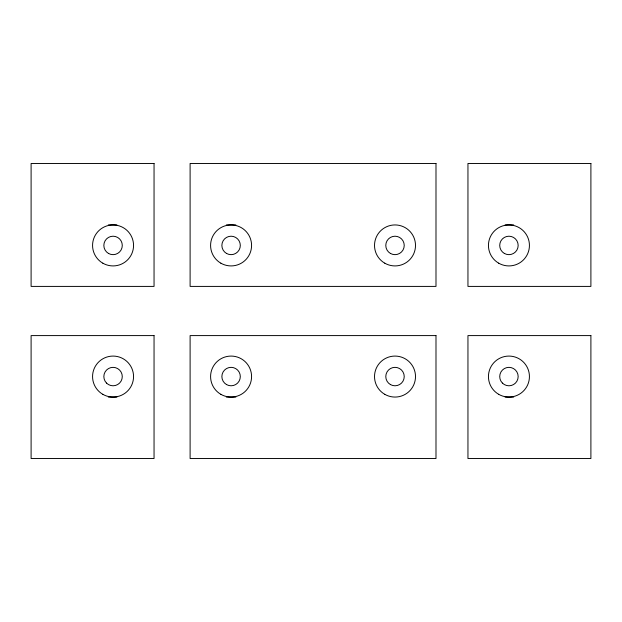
<?xml version="1.0" encoding="UTF-8"?>
<svg xmlns="http://www.w3.org/2000/svg" width="622" height="622" viewBox="0 0 622 622"><rect width="100%" height="100%" fill="white"/><g stroke="black" fill="none" stroke-linecap="round" stroke-linejoin="round"><path stroke-width="0.93" d="M108.298 224.939L116.889 224.939M226.307 224.939L235.855 224.939M505.111 224.939L513.702 224.939M108.298 397.061L116.889 397.061M226.307 397.061L235.855 397.061M505.111 397.061L513.702 397.061M154.046 163.469L31.1 163.469L31.1 286.408L154.046 286.408L154.046 163.469M435.991 163.469L190.107 163.469L190.107 286.408L435.991 286.408L435.991 163.469M590.9 163.469L467.954 163.469L467.954 286.408L590.9 286.408L590.9 163.469M154.046 335.592L31.1 335.592L31.1 458.531L154.046 458.531L154.046 335.592M435.991 335.592L190.107 335.592L190.107 458.531L435.991 458.531L435.991 335.592M590.9 335.592L467.954 335.592L467.954 458.531L590.9 458.531L590.9 335.592M498.696 263.176A20.487 20.487 0 0 0 529.431 245.433A20.487 20.487 0 0 0 498.696 227.683A20.487 20.487 0 0 0 498.696 263.176M504.325 253.418A9.221 9.221 0 0 0 518.157 245.433A9.221 9.221 0 0 0 504.325 237.448A9.221 9.221 0 0 0 504.325 253.418M220.841 394.317A20.487 20.487 0 0 0 251.576 376.567A20.487 20.487 0 0 0 220.841 358.824A20.487 20.487 0 0 0 220.841 394.317M226.478 384.551A9.221 9.221 0 0 0 240.31 376.567A9.221 9.221 0 0 0 226.478 368.582A9.221 9.221 0 0 0 226.478 384.551M384.769 394.317A20.487 20.487 0 0 0 415.504 376.567A20.487 20.487 0 0 0 384.769 358.824A20.487 20.487 0 0 0 384.769 394.317M390.398 384.551A9.221 9.221 0 0 0 404.23 376.567A9.221 9.221 0 0 0 390.398 368.582A9.221 9.221 0 0 0 390.398 384.551M498.696 394.317A20.487 20.487 0 0 0 529.431 376.567A20.487 20.487 0 0 0 498.696 358.824A20.487 20.487 0 0 0 498.696 394.317M502.421 383.09A9.221 9.221 0 0 0 517.846 378.953A9.221 9.221 0 0 0 506.549 367.664A9.221 9.221 0 0 0 502.421 383.09M102.817 263.176A20.487 20.487 0 0 0 133.551 245.433A20.487 20.487 0 0 0 102.817 227.683A20.487 20.487 0 0 0 102.817 263.176M108.453 253.418A9.221 9.221 0 0 0 122.285 245.433A9.221 9.221 0 0 0 108.453 237.448A9.221 9.221 0 0 0 108.453 253.418M102.817 394.317A20.487 20.487 0 0 0 133.551 376.567A20.487 20.487 0 0 0 102.817 358.824A20.487 20.487 0 0 0 102.817 394.317M106.541 383.09A9.221 9.221 0 0 0 121.966 378.953A9.221 9.221 0 0 0 110.677 367.664A9.221 9.221 0 0 0 106.541 383.09M220.841 263.176A20.487 20.487 0 0 0 251.576 245.433A20.487 20.487 0 0 0 220.841 227.683A20.487 20.487 0 0 0 220.841 263.176M226.478 253.418A9.221 9.221 0 0 0 240.31 245.433A9.221 9.221 0 0 0 226.478 237.448A9.221 9.221 0 0 0 226.478 253.418M384.769 263.176A20.487 20.487 0 0 0 415.504 245.433A20.487 20.487 0 0 0 384.769 227.683A20.487 20.487 0 0 0 384.769 263.176M390.398 253.418A9.221 9.221 0 0 0 404.23 245.433A9.221 9.221 0 0 0 390.398 237.448A9.221 9.221 0 0 0 390.398 253.418"/></g></svg>
